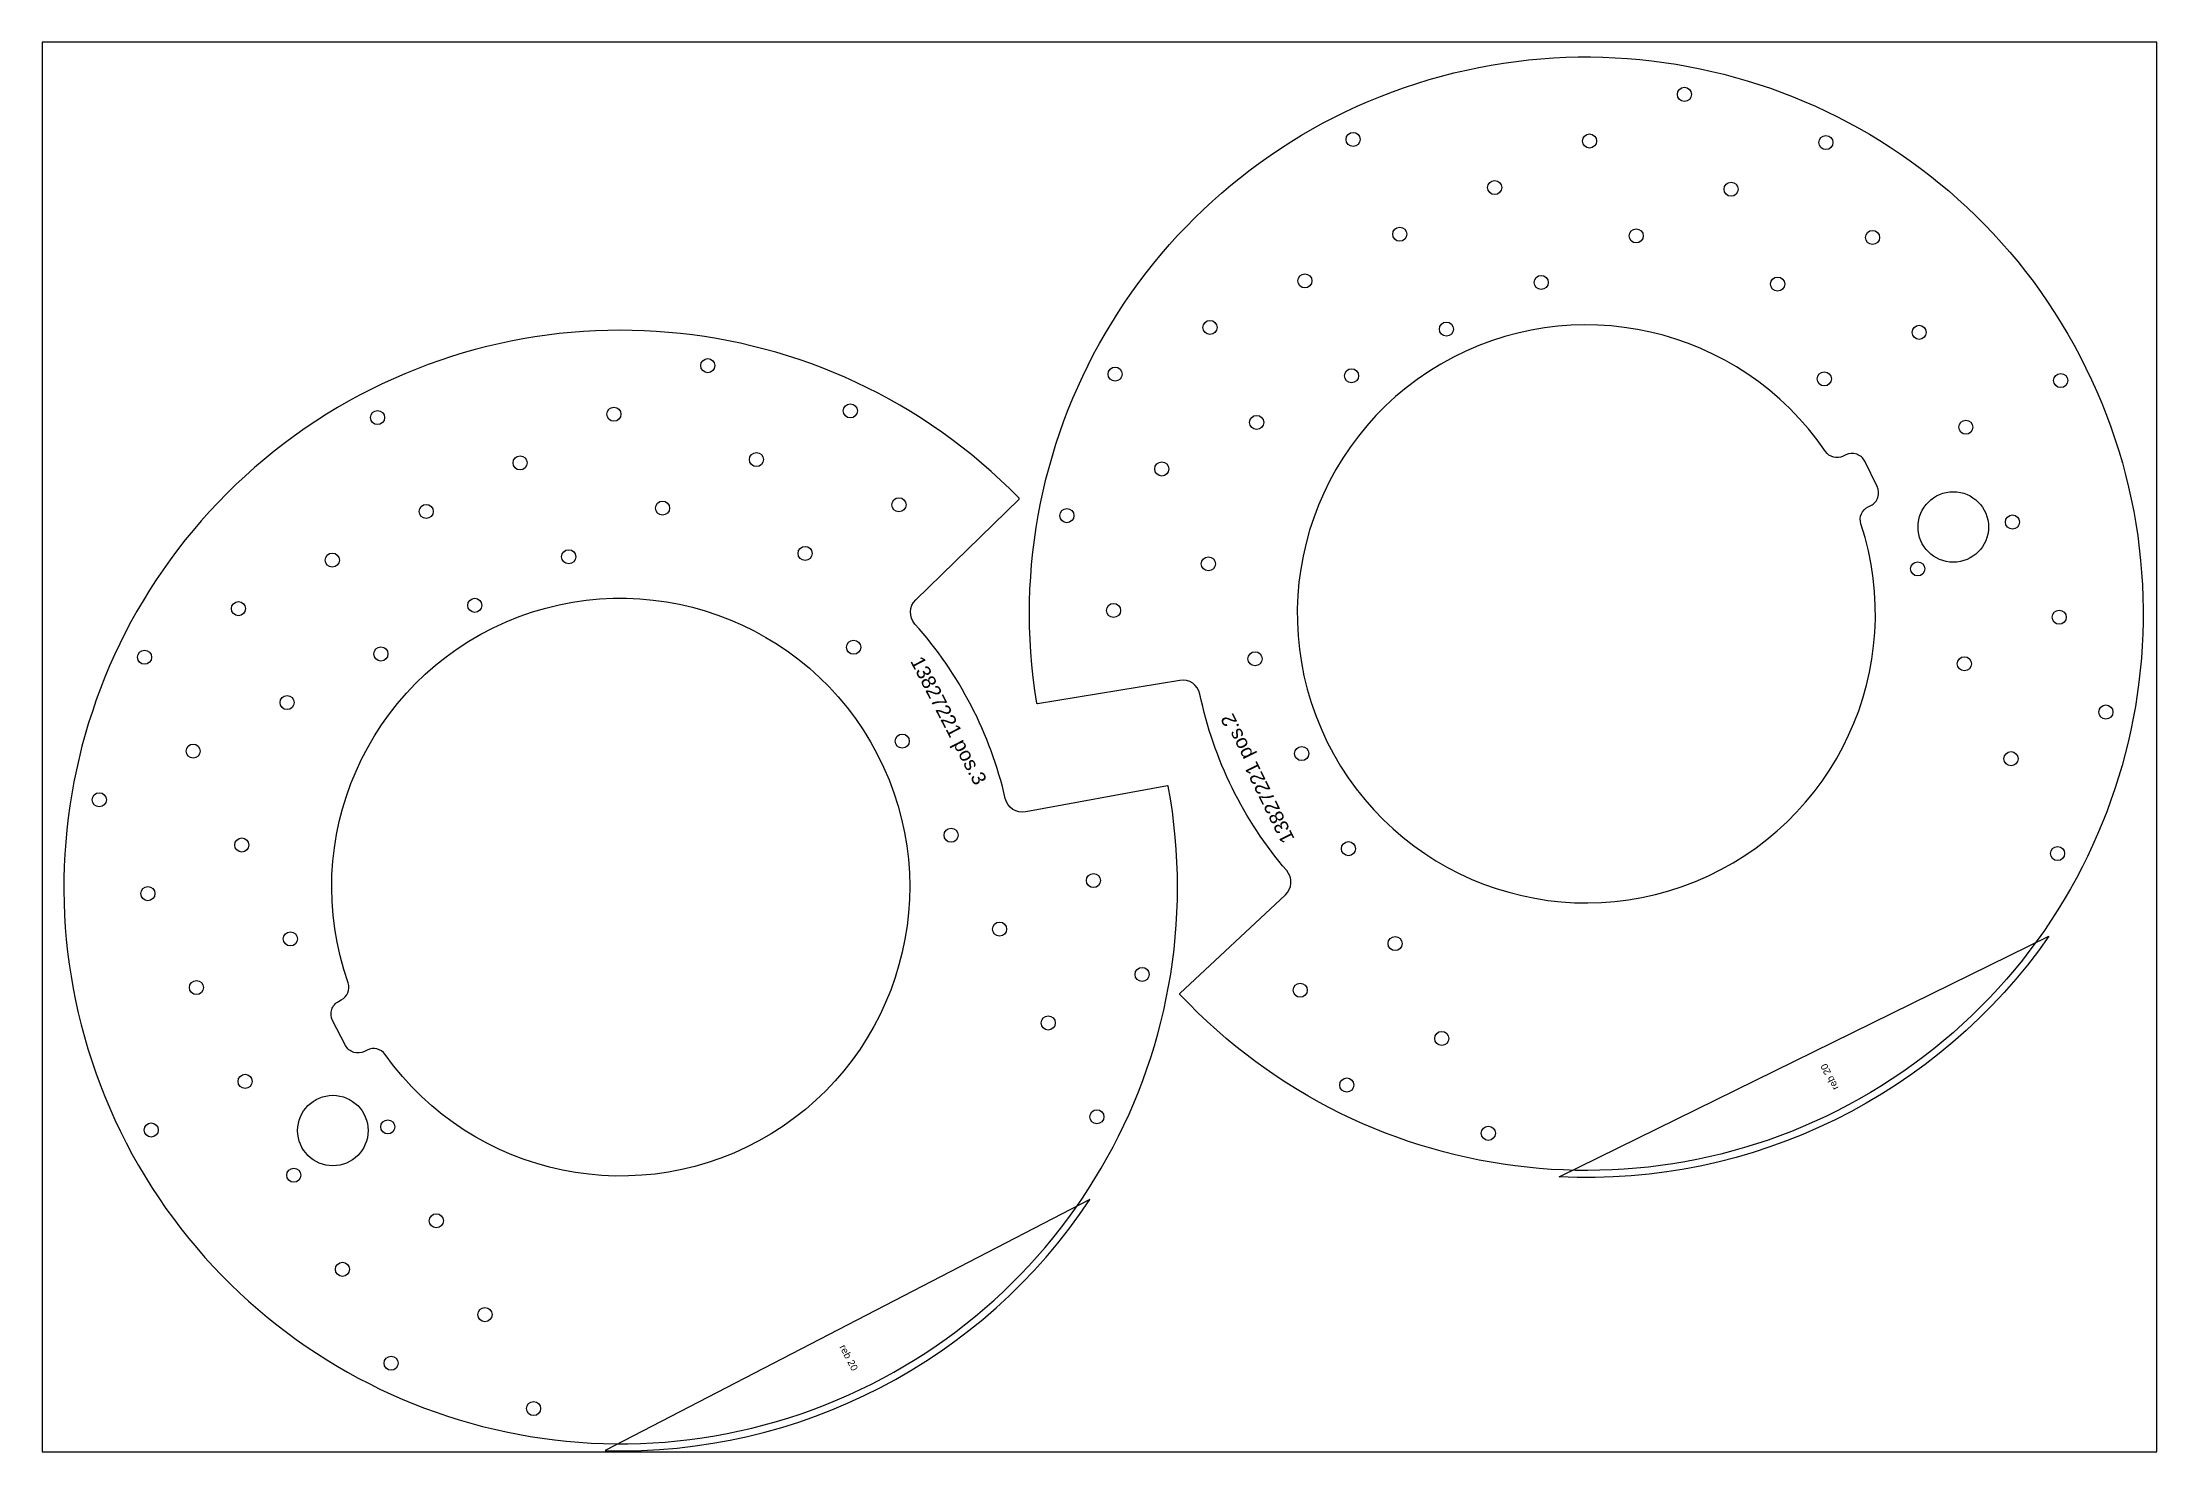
# Model space of a CAD drawing. Header units: millimetres. Extents: x 9317 to 12317, y 1476 to 3476.
import ezdxf

# ---------------------------------------------------------------- set-up
doc = ezdxf.new("R2010")
doc.units = ezdxf.units.MM
for name, color, linetype in [('Des.', 7, 'Continuous'), ('Rebaixo', 6, 'Continuous'), ('Texto', 3, 'Continuous')]:
    doc.layers.add(name, color=color, linetype=linetype)
doc.styles.get("Standard").update_dxf_attribs({"font": 'arial.ttf'})

msp = doc.modelspace()

# ---------------------------------------------------------------- linework, layer by layer
msp.add_lwpolyline([(9316.6, 1476.4), (12316.6, 1476.4), (12316.6, 3476.4), (9316.6, 3476.4)], close=True)
at = {"layer": 'Des.', "color": 6}
for points in [[(11082.2, 2300.9, -0.126523), (10959.2, 2551.3, 0.401748), (10930.6, 2570.9), (10728.8, 2537.8, -0.414585), (10727.6, 2538.6, -6.713688), (10930.8, 2125.4, -0.414585), (10930.8, 2126.8), (11080.3, 2266.4, 0.401748)], [(10683, 2403.2, 0.126523), (10554.8, 2650.9, -0.401748), (10556, 2685.4), (10702.5, 2828.1, 0.414585), (10702.5, 2829.6, 6.713688), (10914.2, 2420.7, 0.414585), (10913.1, 2421.5), (10712, 2384.2, -0.401748)], [(11897, 2793.1, -0.373781), (11907.2, 2817.3), (11911, 2819.1, 0.414214), (11920.1, 2845.9), (11902.4, 2881.8, 0.414214), (11875.7, 2890.9), (11871.9, 2889.1, -0.373781), (11846.5, 2895.8, 14.263223)], [(9803.1, 2040.1, 0.373781), (9777.6, 2046.3), (9773.8, 2044.4, -0.414214), (9746.9, 2052.9), (9728.5, 2088.5, -0.414214), (9737.1, 2115.4), (9740.8, 2117.4, 0.373781), (9750.5, 2141.7, -14.263223)]]:
    msp.add_lwpolyline(points, format="xyb", close=True, dxfattribs=at)
for centre, radius in [((11646.5, 3402.5), 10), ((11176.5, 3338.6), 10), ((11511.9, 3336.3), 10), ((11847.3, 3334.1), 10), ((11377.3, 3270.2), 10), ((11712.7, 3267.9), 10), ((11242.6, 3204), 10), ((11578.1, 3201.7), 10), ((11913.5, 3199.4), 10), ((11108, 3137.8), 10), ((11443.4, 3135.6), 10), ((11778.8, 3133.3), 10), ((10973.4, 3071.7), 10), ((11308.8, 3069.4), 10), ((11979.6, 3064.8), 10), ((10260.9, 3017.5), 10), ((10838.8, 3005.5), 10), ((11174.2, 3003.2), 10), ((11845, 2998.7), 10), ((12180.4, 2996.4), 10), ((9792.3, 2943.8), 10), ((10127.7, 2948.6), 10), ((10463.1, 2953.3), 10), ((11039.6, 2937), 10), ((12045.8, 2930.2), 10), ((9994.5, 2879.6), 10), ((10329.9, 2884.3), 10), ((10905, 2870.9), 10), ((9861.3, 2810.6), 10), ((10196.7, 2815.4), 10), ((10532.1, 2820.1), 10), ((12028, 2788.6), 50), ((10770.4, 2804.7), 10), ((12112, 2795.6), 10), ((10398.9, 2751.1), 10), ((9728.1, 2741.6), 10), ((10063.5, 2746.4), 10), ((10971.1, 2736.3), 10), ((11977.5, 2729.1), 10), ((9594.9, 2672.7), 10), ((9930.3, 2677.4), 10), ((10836.5, 2670.1), 10), ((12178.3, 2660.6), 10), ((9461.7, 2603.7), 10), ((9797.1, 2608.4), 10), ((10467.8, 2617.9), 10), ((11037.3, 2601.6), 10), ((12043.7, 2594.5), 10), ((9663.9, 2539.5), 10), ((12244.5, 2526), 10), ((10536.8, 2484.7), 10), ((9530.7, 2470.5), 10), ((11103.5, 2467), 10), ((12109.9, 2459.8), 10), ((9397.5, 2401.5), 10), ((9599.7, 2337.3), 10), ((10606, 2351.2), 10), ((11169.8, 2332.1), 10), ((12176, 2325.2), 10), ((10808.1, 2286.9), 10), ((9466.5, 2268.3), 10), ((10674.9, 2218), 10), ((9668.6, 2204.1), 10), ((11236, 2197.4), 10), ((10877.1, 2153.7), 10), ((9535.4, 2135.1), 10), ((11101.4, 2131.3), 10), ((10743.9, 2084.8), 10), ((11302.2, 2062.8), 10), ((9604.4, 2001.9), 10), ((9728.9, 1932.1), 50), ((11167.5, 1996.7), 10), ((10812.9, 1951.6), 10), ((9471.2, 1932.9), 10), ((9806.8, 1937.3), 10), ((11368.3, 1928.2), 10), ((9673.4, 1868.7), 10), ((9875.7, 1804.1), 10), ((9742.5, 1735.2), 10), ((9944.7, 1670.9), 10), ((9811.5, 1602), 10), ((10013.7, 1537.7), 10)]:
    msp.add_circle(centre, radius, dxfattribs=at)
at = {"layer": 'Rebaixo', "color": 6}
for points in [[(11468.6, 1866.3), (12163.8, 2208, -0.258199)], [(10803.1, 1834.1), (10115.2, 1477.9, 0.258199)]]:
    msp.add_lwpolyline(points, format="xyb", close=True, dxfattribs=at)

# ---------------------------------------------------------------- texts
at = {"layer": 'Rebaixo', "color": 6, "char_height": 10}
for insert, attachment_point, rotation in [((11839.1, 2023.8), 3, 116.1758), ((10456.3, 1629.7), 1, 297.3752)]:
    msp.add_mtext_dynamic_manual_height_columns('reb 20', width=169.897, gutter_width=12.5, heights=[0], dxfattribs=dict(at, insert=insert, attachment_point=attachment_point, rotation=rotation))
at = {"layer": 'Texto', "color": 6, "char_height": 20}
for s, insert, attachment_point, rotation in [('13827221 pos.3', (10565.5, 2607.6), 1, 297.3752), ('13827221 pos.2', (10987.6, 2517), 3, 116.1758)]:
    msp.add_mtext_dynamic_manual_height_columns(s, width=581.94, gutter_width=12.5, heights=[0], dxfattribs=dict(at, insert=insert, attachment_point=attachment_point, rotation=rotation))

doc.saveas('drawing.dxf')
